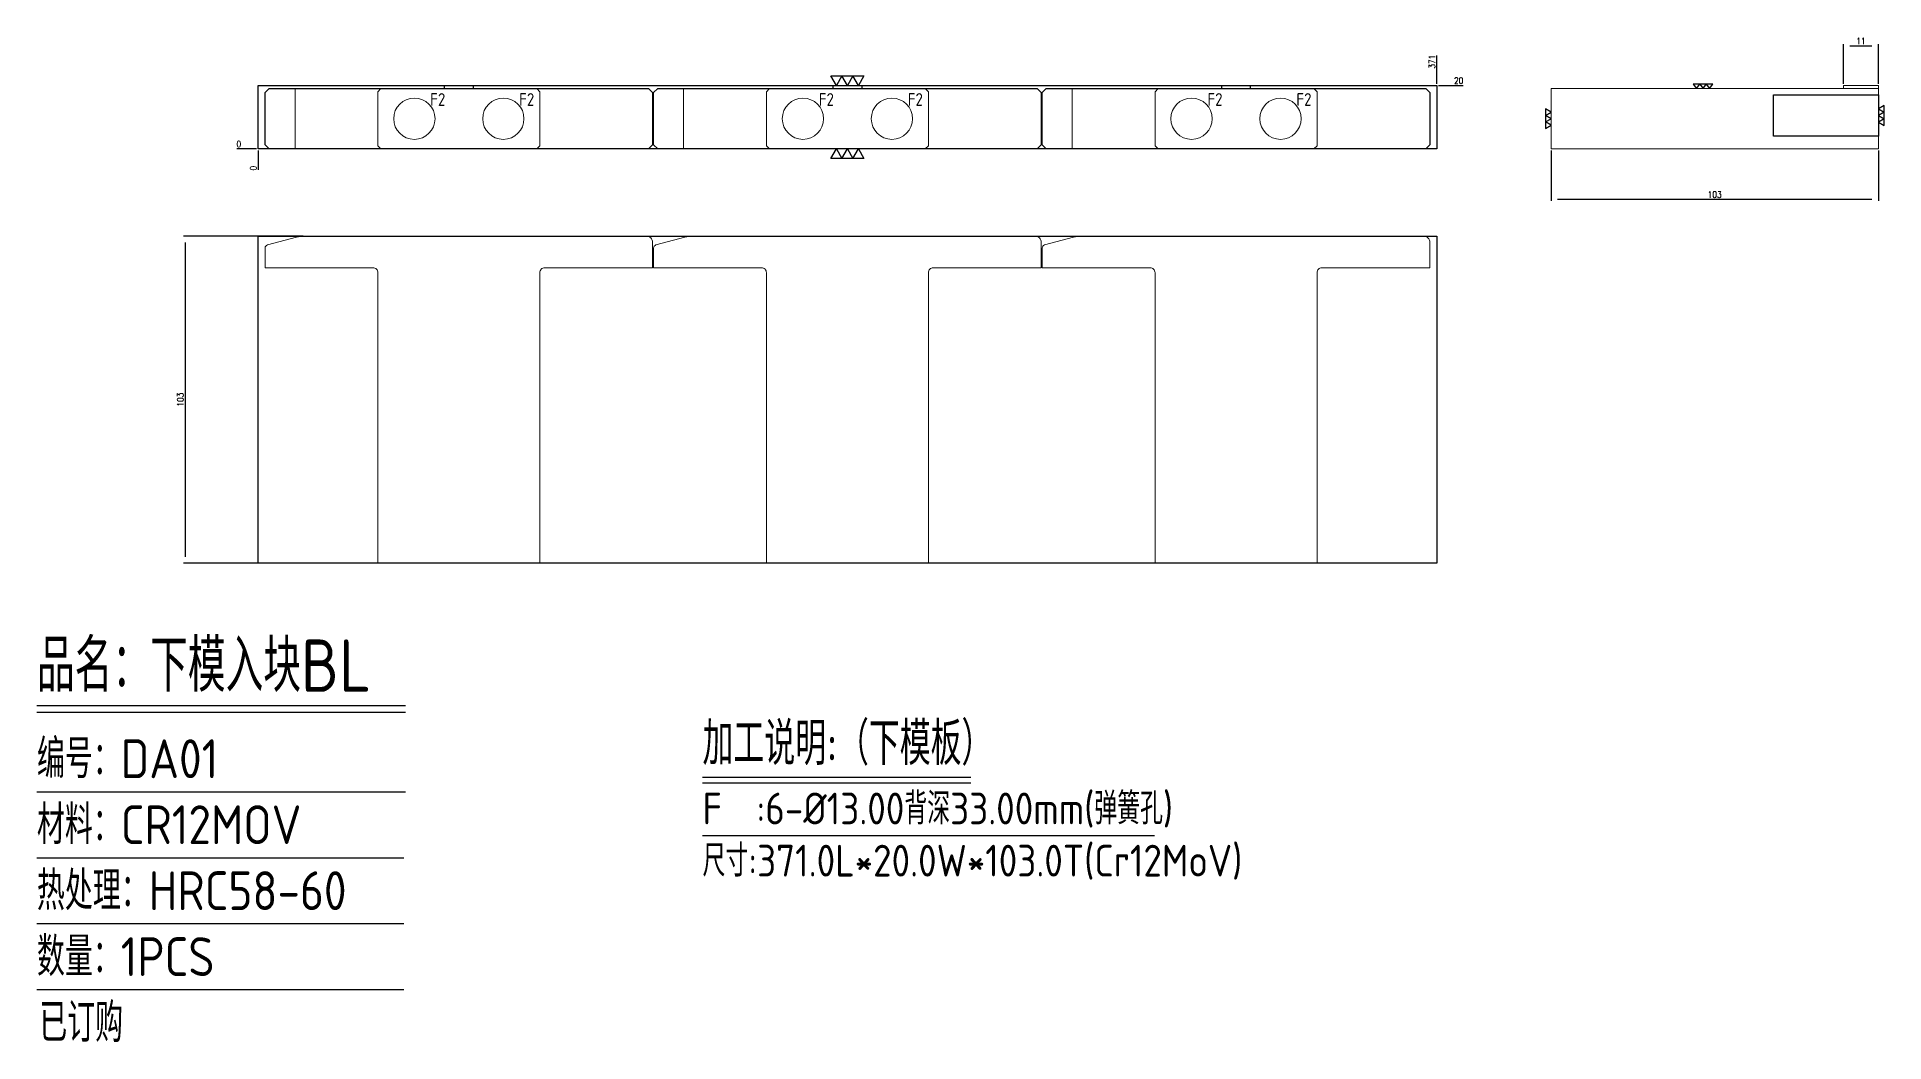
# Model space of a CAD drawing. Header units: millimetres. Extents: x 133429 to 134010, y -5167 to -4851.
import ezdxf
from ezdxf.enums import TextEntityAlignment as Align

# ---------------------------------------------------------------- set-up
doc = ezdxf.new("R2010")
doc.units = ezdxf.units.MM
doc.linetypes.add('HIDDEN', pattern=[0])
for name, color, linetype in [('DIE_P', 2, 'Continuous'), ('DIM', 4, 'Continuous'), ('LB_P', 2, 'Continuous'), ('PRESS', 3, 'Continuous'), ('TEXT', 4, 'Continuous')]:
    doc.layers.add(name, color=color, linetype=linetype)
doc.styles.add('gbenor', font='gbenor.shx', dxfattribs={"bigfont": 'gbcbig.shx'})
doc.styles.get("Standard").update_dxf_attribs({"font": 'txt.shx', "width": 0.85, "bigfont": 'ctxt.shx'})
doc.dimstyles.new('T-2-WX', dxfattribs={"dimtxt": 2, "dimasz": 2, "dimexe": 0.5, "dimexo": 0.5, "dimgap": 0.5, "dimtad": 1, "dimtxsty": 'Standard', "dimblk": 'OPEN30', "dimcen": 0, "dimazin": 3, "dimtfac": 1, "dimtmove": 0, "dimatfit": 3, "dimldrblk": 'OPEN30', "dimlwd": -1, "dimlwe": -1})

# ---------------------------------------------------------------- blocks, each defined once
blk = doc.blocks.new('*D7579')
at = {"layer": 'Defpoints', "color": 0}
for p in [(133512.85, -4913.77), (133475.26, -5016.77), (133535.9, -5016.77)]:
    blk.add_point(p, dxfattribs=at)
at = {"layer": 'DIM', "color": 0}
for p, q in [((133512.35, -4913.77), (133474.76, -4913.77)), ((133475.26, -4915.77), (133475.26, -5014.77)), ((133535.4, -5016.77), (133474.76, -5016.77))]:
    blk.add_line(p, q, dxfattribs=at)
at = {"layer": 'DIM', "color": 0, "insert": (133473.76, -4965.27), "char_height": 2, "attachment_point": 5, "rotation": 90}
blk.add_mtext('103', dxfattribs=at)
blk = doc.blocks.new('_Open30')
blk = doc.blocks.new('*D7580')
at = {"layer": 'Defpoints', "color": 0}
for p in [(133869.2, -4866.32), (133874.2, -4866.32), (133498.2, -4886.32)]:
    blk.add_point(p, dxfattribs=at)
at = {"layer": 'DIM', "color": 0}
blk.add_line((133869.7, -4866.32), (133877.45, -4866.32), dxfattribs=at)
at = {"layer": 'DIM', "color": 0, "insert": (133876.07, -4864.82), "char_height": 2, "attachment_point": 5}
blk.add_mtext('20', dxfattribs=at)
blk = doc.blocks.new('*D7581')
at = {"layer": 'Defpoints', "color": 0}
for p in [(133493.2, -4886.32), (133498.2, -4886.32), (133498.2, -4886.32)]:
    blk.add_point(p, dxfattribs=at)
at = {"layer": 'DIM', "color": 0}
blk.add_line((133497.7, -4886.32), (133491.56, -4886.32), dxfattribs=at)
at = {"layer": 'DIM', "color": 0, "insert": (133492.13, -4884.82), "char_height": 2, "attachment_point": 5}
blk.add_mtext('0', dxfattribs=at)
blk = doc.blocks.new('*D7582')
at = {"layer": 'Defpoints', "color": 0}
for p in [(133498.2, -4886.32), (133498.2, -4886.32), (133498.2, -4891.32)]:
    blk.add_point(p, dxfattribs=at)
at = {"layer": 'DIM', "color": 0}
blk.add_line((133498.2, -4886.82), (133498.2, -4892.95), dxfattribs=at)
at = {"layer": 'DIM', "color": 0, "insert": (133496.7, -4892.38), "char_height": 2, "attachment_point": 5, "rotation": 90}
blk.add_mtext('0', dxfattribs=at)
blk = doc.blocks.new('*D7583')
at = {"layer": 'Defpoints', "color": 0}
for p in [(133869.2, -4861.32), (133869.2, -4866.32), (133498.2, -4886.32)]:
    blk.add_point(p, dxfattribs=at)
at = {"layer": 'DIM', "color": 0}
blk.add_line((133869.2, -4865.82), (133869.2, -4856.93), dxfattribs=at)
at = {"layer": 'DIM', "color": 0, "insert": (133867.7, -4858.88), "char_height": 2, "attachment_point": 5, "rotation": 90}
blk.add_mtext('371', dxfattribs=at)
blk = doc.blocks.new('*D7584')
at = {"layer": 'Defpoints', "color": 0}
for p in [(133905.15, -4886.32), (134008.15, -4886.32), (134008.15, -4902.19)]:
    blk.add_point(p, dxfattribs=at)
at = {"layer": 'DIM', "color": 0}
for p, q in [((133905.15, -4886.82), (133905.15, -4902.69)), ((134008.15, -4886.82), (134008.15, -4902.69)), ((133907.15, -4902.19), (134006.15, -4902.19))]:
    blk.add_line(p, q, dxfattribs=at)
at = {"layer": 'DIM', "color": 0, "insert": (133956.65, -4900.69), "char_height": 2, "attachment_point": 5}
blk.add_mtext('103', dxfattribs=at)
blk = doc.blocks.new('*D7585')
at = {"layer": 'Defpoints', "color": 0}
for p in [(134008.15, -4853.89), (133997.15, -4866.32), (134008.15, -4866.32)]:
    blk.add_point(p, dxfattribs=at)
at = {"layer": 'DIM', "color": 0}
for p, q in [((133997.15, -4865.82), (133997.15, -4853.39)), ((133999.15, -4853.89), (134006.15, -4853.89)), ((134008.15, -4865.82), (134008.15, -4853.39))]:
    blk.add_line(p, q, dxfattribs=at)
at = {"layer": 'DIM', "color": 0, "insert": (134002.65, -4852.39), "char_height": 2, "attachment_point": 5}
blk.add_mtext('11', dxfattribs=at)

msp = doc.modelspace()

# ---------------------------------------------------------------- linework, layer by layer
at = {"layer": 'DIE_P', "linetype": 'Continuous', "lineweight": 15}
for p, q in [((133509.85, -4867.318), (133509.85, -4886.318)), ((133632.15, -4867.318), (133632.15, -4886.318)), ((133754.45, -4867.318), (133754.45, -4886.318)), ((133500.397, -4923.773), (133500.397, -4917.524)), ((133512.67, -4913.773), (133620.397, -4913.773)), ((133622.397, -4915.773), (133622.397, -4923.773)), ((133622.697, -4923.773), (133622.697, -4917.524)), ((133634.97, -4913.773), (133742.697, -4913.773)), ((133744.697, -4915.773), (133744.697, -4923.773)), ((133744.997, -4923.773), (133744.997, -4917.524)), ((133757.27, -4913.773), (133864.997, -4913.773)), ((133866.997, -4915.773), (133866.997, -4923.773)), ((133586.897, -5016.773), (133535.897, -5016.773)), ((133709.197, -5016.773), (133658.197, -5016.773)), ((133831.497, -5016.773), (133780.497, -5016.773))]:
    msp.add_line(p, q, dxfattribs=at)
at = {"layer": 'DIE_P', "linetype": 'Continuous'}
for p, q in [((133556.897, -4867.318), (133565.897, -4867.318)), ((133679.197, -4867.318), (133688.197, -4867.318)), ((133801.497, -4867.318), (133810.497, -4867.318))]:
    msp.add_line(p, q, dxfattribs=at)
at = {"layer": 'DIE_P', "color": 1, "linetype": 'Continuous'}
for points in [[(133501.69, -4886.318), (133500.397, -4885.025), (133500.397, -4868.611), (133501.69, -4867.318), (133556.897, -4867.318), (133556.897, -4866.318), (133565.897, -4866.318), (133565.897, -4867.318), (133621.104, -4867.318), (133622.397, -4868.611), (133622.397, -4885.025), (133621.104, -4886.318)], [(133623.99, -4886.318), (133622.697, -4885.025), (133622.697, -4868.611), (133623.99, -4867.318), (133679.197, -4867.318), (133679.197, -4866.318), (133688.197, -4866.318), (133688.197, -4867.318), (133743.404, -4867.318), (133744.697, -4868.611), (133744.697, -4885.025), (133743.404, -4886.318)], [(133746.29, -4886.318), (133744.997, -4885.025), (133744.997, -4868.611), (133746.29, -4867.318), (133801.497, -4867.318), (133801.497, -4866.318), (133810.497, -4866.318), (133810.497, -4867.318), (133865.704, -4867.318), (133866.997, -4868.611), (133866.997, -4885.025), (133865.704, -4886.318)]]:
    msp.add_lwpolyline(points, close=True, dxfattribs=at)
at = {"layer": 'DIE_P', "linetype": 'HIDDEN', "lineweight": 15, "ltscale": 0.5}
for points in [[(133541.291, -4867.318), (133536.897, -4867.318), (133535.897, -4868.318), (133535.897, -4885.318), (133536.897, -4886.318), (133541.291, -4886.318)], [(133581.504, -4867.318), (133585.897, -4867.318), (133586.897, -4868.318), (133586.897, -4885.318), (133585.897, -4886.318), (133581.504, -4886.318)], [(133663.591, -4867.318), (133659.197, -4867.318), (133658.197, -4868.318), (133658.197, -4885.318), (133659.197, -4886.318), (133663.591, -4886.318)], [(133703.804, -4867.318), (133708.197, -4867.318), (133709.197, -4868.318), (133709.197, -4885.318), (133708.197, -4886.318), (133703.804, -4886.318)], [(133785.891, -4867.318), (133781.497, -4867.318), (133780.497, -4868.318), (133780.497, -4885.318), (133781.497, -4886.318), (133785.891, -4886.318)], [(133826.104, -4867.318), (133830.497, -4867.318), (133831.497, -4868.318), (133831.497, -4885.318), (133830.497, -4886.318), (133826.104, -4886.318)]]:
    msp.add_lwpolyline(points, dxfattribs=at)
at = {"layer": 'DIE_P', "color": 2, "lineweight": 15}
msp.add_lwpolyline([(133905.15, -4867.318), (134008.15, -4867.318), (134008.15, -4886.318), (133905.15, -4886.318)], close=True, dxfattribs=at)
at = {"layer": 'DIE_P', "linetype": 'HIDDEN', "elevation": 0}
msp.add_lwpolyline([(133975.15, -4869.318), (134008.15, -4869.318), (134008.15, -4882.318), (133975.15, -4882.318)], close=True, dxfattribs=at)
at = {"layer": 'DIE_P', "color": 2, "linetype": 'Continuous', "lineweight": 15}
msp.add_lwpolyline([(133997.15, -4867.318), (133997.15, -4866.318), (134008.15, -4866.318), (134008.15, -4867.318)], close=True, dxfattribs=at)
at = {"layer": 'DIE_P', "color": 1, "linetype": 'Continuous', "lineweight": 15}
for points in [[(133512.85, -4913.773, 0.0655435), (133510.262, -4914.114), (133501.139, -4916.558, 0.3394543), (133500.397, -4917.524)], [(133622.397, -4915.773, 0.4142136), (133620.397, -4913.773)], [(133635.15, -4913.773, 0.0655435), (133632.562, -4914.114), (133623.439, -4916.558, 0.3394543), (133622.697, -4917.524)], [(133744.697, -4915.773, 0.4142136), (133742.697, -4913.773)], [(133757.45, -4913.773, 0.0655435), (133754.862, -4914.114), (133745.739, -4916.558, 0.3394543), (133744.997, -4917.524)], [(133866.997, -4915.773, 0.4142136), (133864.997, -4913.773)], [(133535.897, -5016.773), (133535.897, -4925.273, 0.4142136), (133534.397, -4923.773), (133500.397, -4923.773)], [(133622.397, -4923.773), (133588.397, -4923.773, 0.4142136), (133586.897, -4925.273), (133586.897, -5016.773)], [(133658.197, -5016.773), (133658.197, -4925.273, 0.4142136), (133656.697, -4923.773), (133622.697, -4923.773)], [(133744.697, -4923.773), (133710.697, -4923.773, 0.4142136), (133709.197, -4925.273), (133709.197, -5016.773)], [(133780.497, -5016.773), (133780.497, -4925.273, 0.4142136), (133778.997, -4923.773), (133744.997, -4923.773)], [(133866.997, -4923.773), (133832.997, -4923.773, 0.4142136), (133831.497, -4925.273), (133831.497, -5016.773)]]:
    msp.add_lwpolyline(points, format="xyb", dxfattribs=at)
at = {"layer": 'DIE_P', "linetype": 'HIDDEN', "lineweight": 15, "ltscale": 0.5}
for centre in [(133547.397, -4876.818), (133575.397, -4876.818), (133669.697, -4876.818), (133697.697, -4876.818), (133791.997, -4876.818), (133819.997, -4876.818)]:
    msp.add_circle(centre, 6.5, dxfattribs=at)
at = {"layer": 'DIM', "color": 4, "linetype": 'Continuous', "lineweight": 25}
for p, q in [((133428.613, -5061.504), (133544.609, -5061.504)), ((133428.613, -5063.642), (133544.609, -5063.642)), ((133428.613, -5088.685), (133544.609, -5088.685)), ((133428.613, -5109.452), (133544.105, -5109.452)), ((133428.613, -5130.219), (133544.105, -5130.219)), ((133428.613, -5150.986), (133544.105, -5150.986))]:
    msp.add_line(p, q, dxfattribs=at)
at = {"layer": 'LB_P', "color": 4}
for points in [[(133949.853, -4865.918), (133950.892, -4867.318), (133951.932, -4865.918), (133952.971, -4867.318), (133954.01, -4865.918), (133955.049, -4867.318), (133956.089, -4865.918), (133949.853, -4865.918)], [(133903.35, -4879.936), (133905.15, -4878.896), (133903.35, -4877.857), (133905.15, -4876.818), (133903.35, -4875.779), (133905.15, -4874.74), (133903.35, -4873.7), (133903.35, -4879.936)]]:
    msp.add_lwpolyline(points, close=True, dxfattribs=at)
at = {"layer": 'LB_P', "color": 4, "elevation": 0}
msp.add_lwpolyline([(134009.95, -4872.7), (134008.15, -4873.74), (134009.95, -4874.779), (134008.15, -4875.818), (134009.95, -4876.857), (134008.15, -4877.896), (134009.95, -4878.936), (134009.95, -4872.7)], close=True, dxfattribs=at)
at = {"layer": 'PRESS', "color": 4}
for points in [[(133688.894, -4863.318), (133687.161, -4866.318), (133685.429, -4863.318), (133683.697, -4866.318), (133681.965, -4863.318), (133680.233, -4866.318), (133678.501, -4863.318), (133688.894, -4863.318)], [(133678.501, -4889.318), (133680.233, -4886.318), (133681.965, -4889.318), (133683.697, -4886.318), (133685.429, -4889.318), (133687.161, -4886.318), (133688.894, -4889.318), (133678.501, -4889.318)]]:
    msp.add_lwpolyline(points, close=True, dxfattribs=at)
at = {"layer": 'PRESS', "color": 8, "linetype": 'HIDDEN'}
for points in [[(133498.197, -4886.318), (133498.197, -4866.318), (133869.197, -4866.318), (133869.197, -4886.318)], [(133498.197, -4913.773), (133869.197, -4913.773), (133869.197, -5016.773), (133498.197, -5016.773)]]:
    msp.add_lwpolyline(points, close=True, dxfattribs=at)
at = {"layer": 'TEXT', "color": 3}
for p, q in [((133638.096, -5084.115), (133722.577, -5084.115)), ((133638.096, -5085.865), (133722.577, -5085.865)), ((133638.096, -5102.465), (133780.323, -5102.465))]:
    msp.add_line(p, q, dxfattribs=at)

# ---------------------------------------------------------------- texts
at = {"layer": 'DIM', "color": 3, "linetype": 'Continuous', "lineweight": 25, "style": 'gbenor'}
for s, height, p in [('品名：下模入块BL', 16.4914, (133428.613, -5057.229)), ('编号：DA01', 12.2159, (133428.613, -5084.409)), ('材料：CR12MOV', 12.2159, (133428.613, -5105.176)), ('热处理：HRC58-60', 12.21589, (133428.613, -5125.943)), ('数量：1PCS', 12.2159, (133428.613, -5146.71)), ('已订购', 12.2159, (133429.357, -5167.477))]:
    msp.add_text(s, height=height, dxfattribs=at).set_placement(p)
at = {"layer": 'TEXT', "color": 4, "style": 'gbenor'}
for p in [(133554.763, -4870.771), (133582.763, -4870.771), (133677.063, -4870.771), (133705.063, -4870.771), (133799.363, -4870.771), (133827.363, -4870.771)]:
    msp.add_text('F2', height=4, dxfattribs=at).set_placement(p, align=Align.MIDDLE_CENTER)
for s, height, p in [('加工说明:（下模板）', 13.5, (133638.096, -5080.265)), ('F  :6-%%C13.00背深33.00mm(弹簧孔)', 10, (133638.096, -5098.965)), ('尺寸:371.0L*20.0W*103.0T(Cr12MoV)', 10, (133638.096, -5115.381))]:
    msp.add_text(s, height=height, dxfattribs=at).set_placement(p)

# ---------------------------------------------------------------- dimensions: what is measured, and where the dimension line sits
at = {"layer": 'DIM', "color": 4}
for base, p1, p2, picture, middle in [((134008.15, -4853.893), (133997.15, -4866.318), (134008.15, -4866.318), '*D7585', (134002.65, -4852.393)), ((134008.15, -4902.192), (133905.15, -4886.318), (134008.15, -4886.318), '*D7584', (133956.65, -4900.692))]:
    dim = msp.add_linear_dim(base=base, p1=p1, p2=p2, dimstyle='T-2-WX', dxfattribs=at)
    dim.commit()
    dim.dimension.update_dxf_attribs({"geometry": picture, "text_midpoint": middle})
for feature_location, offset, dtype, origin, picture, middle in [((133869.197, -4866.318), (0, 5), 1, (133498.197, -4886.318), '*D7583', (133867.697, -4858.875)), ((133869.197, -4866.318), (5, 0), 0, (133498.197, -4886.318), '*D7580', (133876.074, -4864.818)), ((133498.197354237, -4886.318011878), (-5, 0), 0, (133498.197354237, -4886.318011878), '*D7581', (133492.13068757, -4884.818011878)), ((133498.197354237, -4886.318011878), (0, -5), 1, (133498.197354237, -4886.318011878), '*D7582', (133496.697354237, -4892.384678545))]:
    dim = msp.add_ordinate_dim(feature_location=feature_location, offset=offset, dtype=dtype, origin=origin, dimstyle='T-2-WX', dxfattribs=at)
    dim.commit()
    dim.dimension.update_dxf_attribs({"geometry": picture, "text_midpoint": middle})
dim = msp.add_linear_dim(base=(133475.261, -5016.773), p1=(133512.85, -4913.773), p2=(133535.897, -5016.773), angle=90, dimstyle='T-2-WX', dxfattribs=at)
dim.commit()
dim.dimension.update_dxf_attribs({"geometry": '*D7579', "text_midpoint": (133473.761, -4965.273)})

doc.saveas('drawing.dxf')
